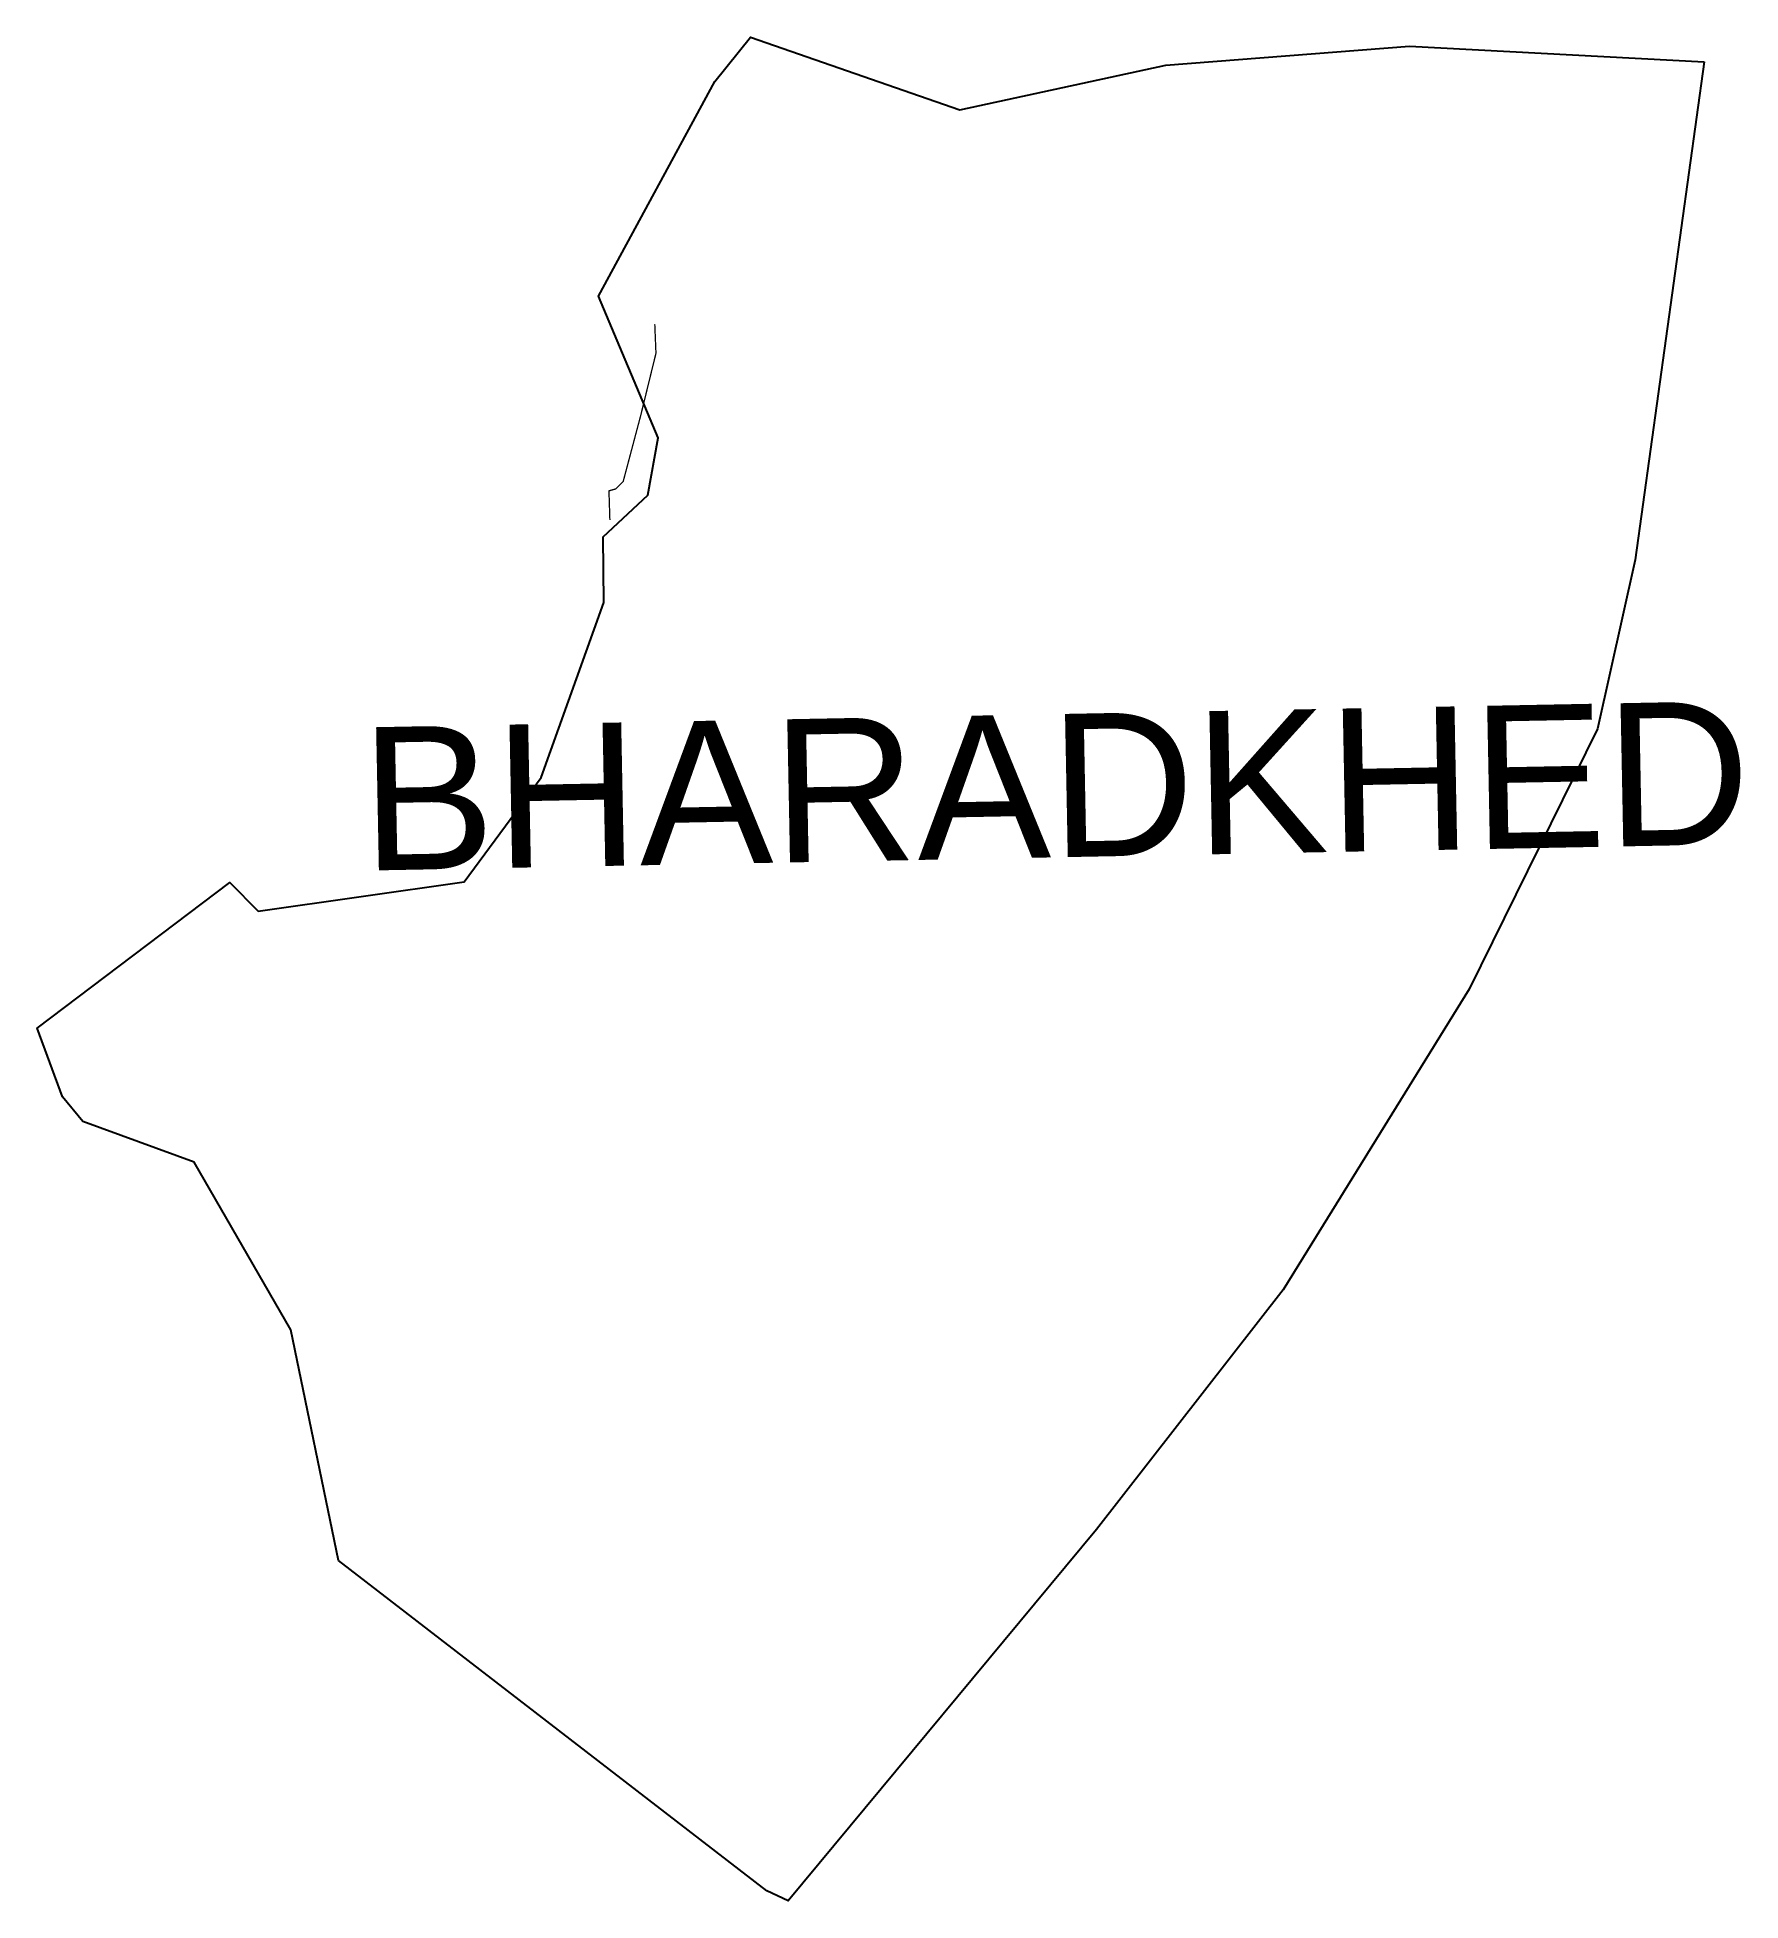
# Model space of a CAD drawing. Header units: metres. Extents: x 286057 to 287351, y 2005661 to 2007076.
import ezdxf

# ---------------------------------------------------------------- set-up
doc = ezdxf.new("R2010")
doc.units = ezdxf.units.M
for name, color, linetype in [('SEAWALL', 170, 'Continuous'), ('village', 3, 'Continuous'), ('VILLAGE NAME', 250, 'Continuous')]:
    doc.layers.add(name, color=color, linetype=linetype)
doc.styles.get("Standard").update_dxf_attribs({"font": 'simplex.shx'})

msp = doc.modelspace()

# ---------------------------------------------------------------- linework, layer by layer
at = {"layer": 'SEAWALL', "color": 30, "const_width": 1, "flags": 128}
msp.add_lwpolyline([(286526.3, 2006857.9), (286527.2, 2006835.8), (286515.5, 2006788.1), (286502.3, 2006738.4), (286496.7, 2006732.8), (286491.5, 2006731.3), (286492.2, 2006709.2)], dxfattribs=at)
at = {"layer": 'village', "color": 3, "true_color": 0x00ff00}
msp.add_polyline3d([(287323.3, 2007057, 0), (287270.9, 2006678.9, 0), (287242.4, 2006550.6, 0), (287145, 2006352.8, 0), (287003.7, 2006124.6, 0), (286861.8, 2005942.5, 0), (286627.7, 2005660.6, 0), (286611.5, 2005668.1, 0), (286286, 2005919.1, 0), (286249.8, 2006094.1, 0), (286176.4, 2006221.5, 0), (286091.8, 2006252.5, 0), (286076.4, 2006271.1, 0), (286057.3, 2006323.2, 0), (286203.6, 2006433.9, 0), (286225, 2006412.1, 0), (286381.4, 2006434.5, 0), (286440, 2006513.7, 0), (286487.7, 2006646.6, 0), (286487, 2006696.5, 0), (286521.1, 2006728.1, 0), (286528.8, 2006771.7, 0), (286483.6, 2006879.1, 0), (286571.8, 2007042.1, 0), (286599, 2007075.8, 0), (286758, 2007020.7, 0), (286914.6, 2007054.7, 0), (287099.5, 2007069, 0)], close=True, dxfattribs=at)

# ---------------------------------------------------------------- texts
at = {"layer": 'VILLAGE NAME', "insert": (286302.2, 2006551.6), "char_height": 108.748, "attachment_point": 1, "rotation": 1.1028}
msp.add_mtext_dynamic_manual_height_columns('{\\fArial|b0|i0|c0|p34;BHARADKHED}', width=726.929, gutter_width=543.7, heights=[0], dxfattribs=at)

doc.saveas('drawing.dxf')
